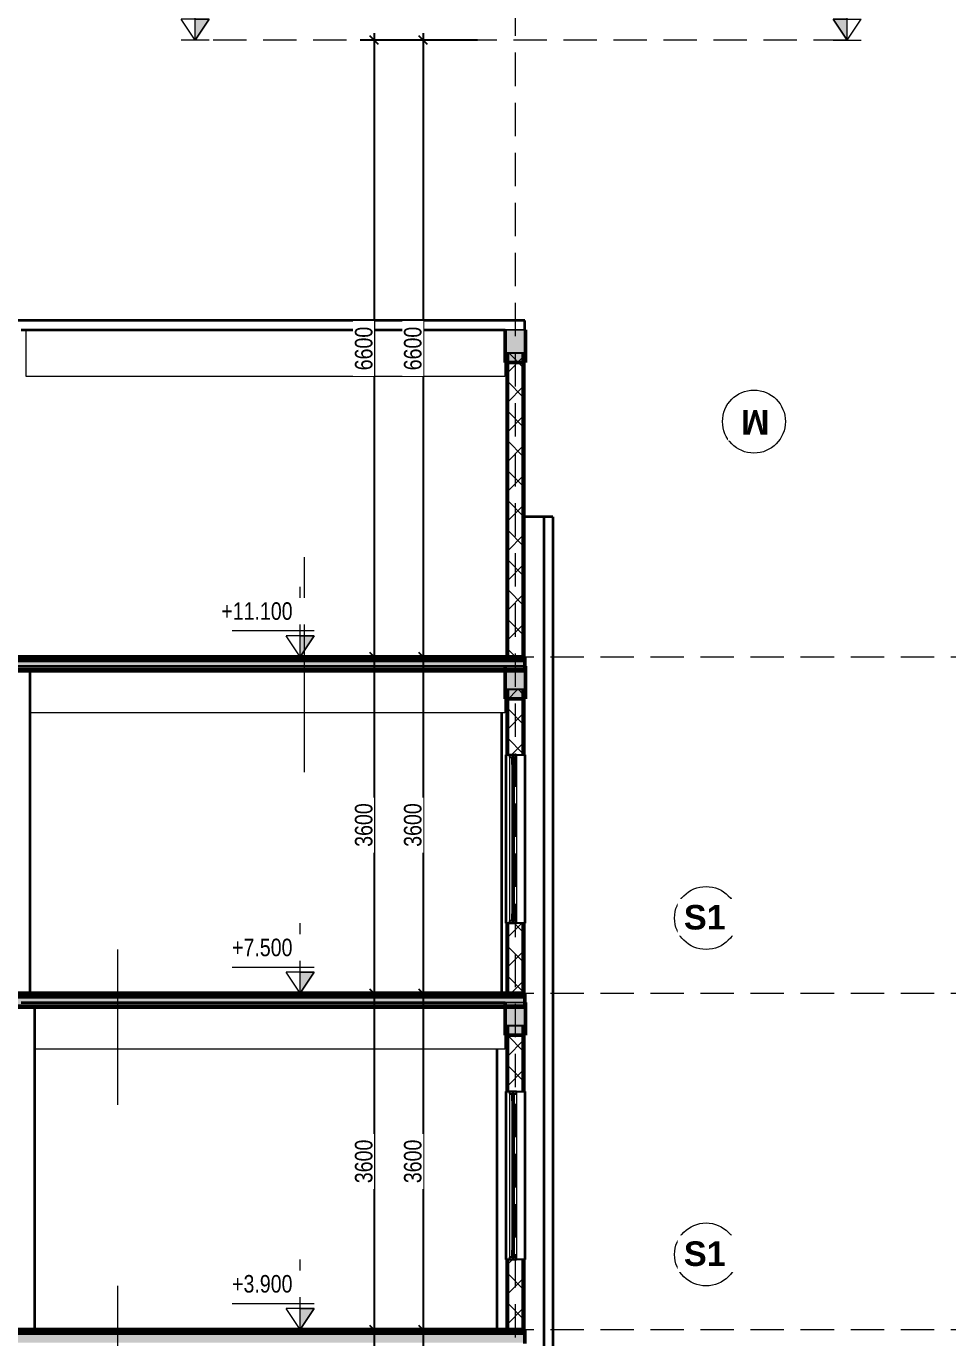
# Model space of a CAD drawing. Header units: millimetres. Extents: x -31177 to 43935, y -145912 to 20306.
# Drawn here: x -5237 to 4630, y -136188 to -122151 of the extents above; entities that cross this region are included whole.
import ezdxf

# ---------------------------------------------------------------- set-up
doc = ezdxf.new("R2010")
doc.units = ezdxf.units.MM
doc.linetypes.add('Hidden', pattern=[535.78125, 357.1875, -178.59375])
for name, color, linetype, lineweight in [('A-ANNO-DIMS', 1, 'Continuous', 9), ('A-ANNO-NOTE', 2, 'Continuous', 9), ('A-DETL', 8, 'Continuous', 18), ('A-FLOR', 7, 'Continuous', 18), ('A-FLOR-LEVL', 8, 'Continuous', 9), ('A-FLOR-MCUT', 7, 'Continuous', 50), ('A-FLOR-PATT', 8, 'Continuous', 50), ('A-GLAZ', 4, 'Continuous', 25), ('A-WALL', 7, 'Continuous', 35), ('A-WALL-PATT', 8, 'Continuous', 25), ('S-BEAM', 7, 'Continuous', 18), ('S-COLS', 7, 'Continuous', 35), ('S-FNDN', 7, 'Continuous', 18), ('S-GRID', 1, 'Continuous', 9)]:
    doc.layers.add(name, color=color, linetype=linetype, lineweight=lineweight)
doc.styles.add('Arial', font='arial.ttf', dxfattribs={"width": 0.8, "height": 187.5})
doc.styles.add('Arial_B', font='arialbd.ttf', dxfattribs={"height": 262.5})
doc.dimstyles.new('kt_nam', dxfattribs={"dimscale": 304.8, "dimtxt": 191.298637, "dimasz": 0.295276, "dimexe": 0.492126, "dimexo": 0.0625, "dimgap": 0.049213, "dimtad": 1, "dimdec": 0, "dimzin": 0, "dimdsep": 46, "dimtxsty": 'Arial', "dimblk1": 'OBLIQUE', "dimblk2": 'OBLIQUE', "dimsah": 1, "dimcen": 0.09, "dimdle": 0.246063, "dimazin": 0, "dimtfac": 1, "dimtdec": 4, "dimtix": 1, "dimtmove": 0, "dimatfit": 3, "dimfxl": 1.968504, "dimfxlon": 1, "dimtvp": 1, "dimtfill": 1, "dimtolj": 1, "dimtzin": 0, "dimarcsym": 2})
pattern_1 = [(0, (-7608.4, -134654.615), (304.8, 76.2), [25.146, -203.454, 25.146, -203.454, -1219.2]), (0, (-7608.4, -134654.615), (304.8, 76.2), [-457.2, 25.146, -432.054, 25.146, -203.454, -533.4]), (0, (-7608.4, -134654.615), (304.8, 76.2), [-1143, 25.146, -127.254, 25.146, -355.854]), (120, (-7494.1, -134616.515), (-218.39114, 225.86454), [25.146, -203.454, 25.146, -203.454, -1219.2]), (120, (-7494.1, -134616.515), (-218.39114, 225.86454), [-457.2, 25.146, -432.054, 25.146, -203.454, -533.4]), (120, (-7494.1, -134616.515), (-218.39114, 225.86454), [-1143, 25.146, -127.254, 25.146, -355.854]), (240, (-7456, -134464.115), (-86.40886, -302.06454), [25.146, -203.454, 25.146, -203.454, -1219.2]), (240, (-7456, -134464.115), (-86.40886, -302.06454), [-457.2, 25.146, -432.054, 25.146, -203.454, -533.4]), (240, (-7456, -134464.115), (-86.40886, -302.06454), [-1143, 25.146, -127.254, 25.146, -355.854])]
pattern_2 = [(45, (-7608.4, -134654.61), (-159.099, 159.099), []), (135, (-7608.4, -134654.61), (-159.099, -159.099), [])]
pattern_3 = [(50, (-7608.4, -134654.6), (546.553, -47.817), [57.15, -628.65]), (355, (-7608.4, -134654.6), (-105.728, 573.17), [45.72, -502.92]), (100.451, (-7562.86, -134658.6), (440.828, 525.35), [48.57, -534.27]), (46.184, (-7608.4, -134502.2), (813.237, -126.13), [85.725, -942.975]), (96.636, (-7540.6, -134512.7), (712.21, 742.28), [72.855, -801.405]), (351.184, (-7608.4, -134502.2), (712.215, 742.276), [68.58, -754.38]), (21, (-7532.2, -134540.3), (454.843, -306.796), [57.15, -628.65]), (326, (-7532.2, -134540.3), (185.406, 552.564), [45.72, -502.92]), (71.451, (-7494.3, -134565.9), (640.25, 245.764), [48.57, -534.27]), (37.5, (-7608.4, -134654.61), (9.2664, 253.665), [25.146, -471.678, 25.146, -485.394, -504.825]), (37.5, (-7608.4, -134654.61), (9.2664, 253.665), [-1007.364, 25.146, -479.679]), (7.5, (-7608.4, -134654.61), (200.4594, 300.541), [25.146, -265.938, 25.146, -460.248, -192.405]), (7.5, (-7608.4, -134654.61), (200.4594, 300.541), [-776.478, 25.146, -167.259]), (327.5, (-7778.33, -134654.61), (406.773, -17.1864), [25.146, -165.354, 25.146, -569.214, -788.67]), (327.5, (-7778.33, -134654.61), (406.773, -17.1864), [-784.86, 25.146, -763.524]), (317.5, (-7854.53, -134654.6), (444.388, 76.28), [25.146, -222.504, 25.146, -369.57, -560.07]), (317.5, (-7854.53, -134654.6), (444.388, 76.28), [-642.366, 25.146, -534.924])]
pattern_4 = [(0, (-7608.4, -134654.6), (476.25, 476.25), [476.25, -476.25]), (0, (-7608.4, -134476), (476.25, 476.25), [476.25, -476.25]), (0, (-7608.4, -134297.43), (476.25, 476.25), [476.25, -476.25]), (90, (-7548.87, -134237.9), (-476.25, 476.25), [476.25, -476.25]), (90, (-7370.3, -134237.9), (-476.25, 476.25), [476.25, -476.25]), (90, (-7191.7, -134237.9), (-476.25, 476.25), [476.25, -476.25])]

# ---------------------------------------------------------------- blocks, each defined once
blk = doc.blocks.new('CUA SO 2 CANH NHOM KINH O O THOANG - S1_1500x1800-V3-MẶT CẮT 5-5')
at = {"layer": 'A-GLAZ'}
for p, q in [((13, 6450), (-63, 6450)), ((-63, 6450), (-63, 6425)), ((-63, 6425), (13, 6425)), ((-12.5, 6425), (-37.5, 6425)), ((-37.5, 6425), (-37.5, 6349)), ((-37.5, 6349), (-12.5, 6349)), ((-22.5, 6349), (-27.5, 6349)), ((-27.5, 6349), (-27.5, 4751)), ((-22.5, 4751), (-22.5, 6349)), ((-12.5, 6349), (-12.5, 6425)), ((13, 6425), (13, 6450)), ((13, 4675), (-63, 4675)), ((-63, 4675), (-63, 4650)), ((-63, 4650), (13, 4650)), ((-12.5, 4751), (-37.5, 4751)), ((-37.5, 4751), (-37.5, 4675)), ((-37.5, 4675), (-12.5, 4675)), ((-27.5, 4751), (-22.5, 4751)), ((-12.5, 4675), (-12.5, 4751)), ((13, 4650), (13, 4675))]:
    blk.add_line(p, q, dxfattribs=at)
at = {"layer": 'A-GLAZ', "lineweight": 18}
for p, q in [((-63, 6425), (-63, 4675)), ((-37.5, 6349), (-37.5, 4751)), ((-12.5, 6349), (-12.5, 4751)), ((13, 6425), (13, 4675))]:
    blk.add_line(p, q, dxfattribs=at)
blk = doc.blocks.new('CUA SO 2 CANH NHOM KINH O O THOANG - S1_1500x1800-V5-MẶT CẮT 5-5')
at = {"layer": 'A-GLAZ'}
for p, q in [((13, 10050), (-63, 10050)), ((-63, 10050), (-63, 10025)), ((-63, 10025), (13, 10025)), ((-12.5, 10025), (-37.5, 10025)), ((-37.5, 10025), (-37.5, 9949)), ((-12.5, 9949), (-12.5, 10025)), ((13, 10025), (13, 10050)), ((-37.5, 9949), (-12.5, 9949)), ((-22.5, 9949), (-27.5, 9949)), ((-27.5, 9949), (-27.5, 8351)), ((-22.5, 8351), (-22.5, 9949)), ((-12.5, 8351), (-37.5, 8351)), ((-37.5, 8351), (-37.5, 8275)), ((-27.5, 8351), (-22.5, 8351)), ((-12.5, 8275), (-12.5, 8351)), ((13, 8275), (-63, 8275)), ((-63, 8275), (-63, 8250)), ((-63, 8250), (13, 8250)), ((-37.5, 8275), (-12.5, 8275)), ((13, 8250), (13, 8275))]:
    blk.add_line(p, q, dxfattribs=at)
at = {"layer": 'A-GLAZ', "lineweight": 18}
for p, q in [((-63, 10025), (-63, 8275)), ((13, 10025), (13, 8275)), ((-37.5, 9949), (-37.5, 8351)), ((-12.5, 9949), (-12.5, 8351))]:
    blk.add_line(p, q, dxfattribs=at)
blk = doc.blocks.new('M_Concrete-Rectangular-Column - COT220X300-2391836-MẶT CẮT 5-5')
at = {"layer": 'S-COLS'}
blk.add_line((-200, 6900), (-200, 3900), dxfattribs=at)
blk = doc.blocks.new('M_Concrete-Rectangular-Column - COT200X250-2391837-MẶT CẮT 5-5')
at = {"layer": 'S-COLS'}
blk.add_line((-150, 10500), (-150, 7500), dxfattribs=at)
blk = doc.blocks.new('M_Concrete-Rectangular-Column - COT250X350-V8-MẶT CẮT 5-5')
at = {"layer": 'S-COLS'}
blk.add_line((-5150, 7350), (-5150, 3900), dxfattribs=at)
blk = doc.blocks.new('M_Concrete-Rectangular-Column - COT220X300-V9-MẶT CẮT 5-5')
at = {"layer": 'S-COLS'}
blk.add_line((-5200, 10950), (-5200, 7500), dxfattribs=at)
blk = doc.blocks.new('Level - 000_-1742766-MẶT CẮT 5-5')
at = {"layer": 'A-FLOR-LEVL'}
blk.add_hatch(color=256, dxfattribs=at).paths.add_polyline_path([(-2303, 4125), (-2303, 3900), (-2153, 4125)])
for p, q in [((-2303, 3900), (-2303, 4650)), ((-2153, 4177), (-3032, 4177)), ((-2303, 3900), (-2453, 4125)), ((-2153, 4125), (-2453, 4125)), ((-2303, 3900), (-2153, 4125)), ((-2303, 4125), (-2153, 4125)), ((-2153, 4125), (-2303, 3900)), ((-2303, 3900), (-2303, 4125)), ((-2153, 3900), (-2453, 3900))]:
    blk.add_line(p, q, dxfattribs=at)
blk = doc.blocks.new('_Oblique')
at = {"color": 0, "linetype": 'ByBlock', "lineweight": -2}
blk.add_line((-0.5, -0.5), (0.5, 0.5), dxfattribs=at)
blk = doc.blocks.new('DIMBLOCK1-MẶT CẮT 5-5')
at = {"layer": 'A-ANNO-DIMS', "color": 0, "lineweight": -2, "transparency": 16777216}
for p, q in [((-987, -122225), (-987, -128975)), ((-406, -122300), (-1137, -122300)), ((-406, -128900), (-1137, -128900))]:
    blk.add_line(p, q, dxfattribs=at)
at = {"layer": 'Defpoints', "color": 0, "transparency": 16777216}
for p in [(-387, -122300), (-987, -128900), (-387, -128900)]:
    blk.add_point(p, dxfattribs=at)
at = {"layer": 'A-ANNO-DIMS', "color": 0, "lineweight": -2, "transparency": 16777216, "xscale": 90, "yscale": 90, "zscale": 90}
for p, rotation in [((-987, -122300), 90), ((-987, -128900), 270)]:
    blk.add_blockref('_Oblique', p, dxfattribs=dict(at, rotation=rotation))
at = {"layer": 'A-ANNO-DIMS', "color": 0, "transparency": 16777216, "insert": (-1098, -125600), "char_height": 187.5, "width": 550.94, "attachment_point": 5, "rotation": 90, "style": 'Arial', "bg_fill": 3, "box_fill_scale": 1.1, "bg_fill_color": 256, "bg_fill_true_color": 13158600, "bg_fill_transparency": 0}
blk.add_mtext('\\A1;6600', dxfattribs=at)
blk = doc.blocks.new('DIMBLOCK2-MẶT CẮT 5-5')
at = {"layer": 'A-ANNO-DIMS', "color": 0, "lineweight": -2, "transparency": 16777216}
for p, q in [((-987, -128825), (-987, -132575)), ((-406, -128900), (-1137, -128900)), ((-406, -132500), (-1137, -132500))]:
    blk.add_line(p, q, dxfattribs=at)
at = {"layer": 'Defpoints', "color": 0, "transparency": 16777216}
for p in [(-387, -128900), (-987, -132500), (-387, -132500)]:
    blk.add_point(p, dxfattribs=at)
at = {"layer": 'A-ANNO-DIMS', "color": 0, "lineweight": -2, "transparency": 16777216, "xscale": 90, "yscale": 90, "zscale": 90}
for p, rotation in [((-987, -128900), 90), ((-987, -132500), 270)]:
    blk.add_blockref('_Oblique', p, dxfattribs=dict(at, rotation=rotation))
at = {"layer": 'A-ANNO-DIMS', "color": 0, "transparency": 16777216, "insert": (-1098, -130700), "char_height": 187.5, "width": 550.94, "attachment_point": 5, "rotation": 90, "style": 'Arial', "bg_fill": 3, "box_fill_scale": 1.1, "bg_fill_color": 256, "bg_fill_true_color": 13158600, "bg_fill_transparency": 0}
blk.add_mtext('\\A1;3600', dxfattribs=at)
blk = doc.blocks.new('DIMBLOCK3-MẶT CẮT 5-5')
at = {"layer": 'A-ANNO-DIMS', "color": 0, "lineweight": -2, "transparency": 16777216}
for p, q in [((-406, -132500), (-1137, -132500)), ((-987, -132425), (-987, -136175)), ((-406, -136100), (-1137, -136100))]:
    blk.add_line(p, q, dxfattribs=at)
at = {"layer": 'Defpoints', "color": 0, "transparency": 16777216}
for p in [(-387, -132500), (-987, -136100), (-387, -136100)]:
    blk.add_point(p, dxfattribs=at)
at = {"layer": 'A-ANNO-DIMS', "color": 0, "lineweight": -2, "transparency": 16777216, "xscale": 90, "yscale": 90, "zscale": 90}
for p, rotation in [((-987, -132500), 90), ((-987, -136100), 270)]:
    blk.add_blockref('_Oblique', p, dxfattribs=dict(at, rotation=rotation))
at = {"layer": 'A-ANNO-DIMS', "color": 0, "transparency": 16777216, "insert": (-1098, -134300), "char_height": 187.5, "width": 550.94, "attachment_point": 5, "rotation": 90, "style": 'Arial', "bg_fill": 3, "box_fill_scale": 1.1, "bg_fill_color": 256, "bg_fill_true_color": 13158600, "bg_fill_transparency": 0}
blk.add_mtext('\\A1;3600', dxfattribs=at)
blk = doc.blocks.new('DIMBLOCK4-MẶT CẮT 5-5')
at = {"layer": 'A-ANNO-DIMS', "color": 0, "lineweight": -2, "transparency": 16777216}
for p, q in [((-406, -136100), (-1137, -136100)), ((-987, -136025), (-987, -140075)), ((-406, -140000), (-1137, -140000))]:
    blk.add_line(p, q, dxfattribs=at)
at = {"layer": 'Defpoints', "color": 0, "transparency": 16777216}
for p in [(-387, -136100), (-987, -140000), (-387, -140000)]:
    blk.add_point(p, dxfattribs=at)
at = {"layer": 'A-ANNO-DIMS', "color": 0, "lineweight": -2, "transparency": 16777216, "xscale": 90, "yscale": 90, "zscale": 90}
for p, rotation in [((-987, -136100), 90), ((-987, -140000), 270)]:
    blk.add_blockref('_Oblique', p, dxfattribs=dict(at, rotation=rotation))
at = {"layer": 'A-ANNO-DIMS', "color": 0, "transparency": 16777216, "insert": (-1098, -138050), "char_height": 187.5, "width": 550.94, "attachment_point": 5, "rotation": 90, "style": 'Arial', "bg_fill": 3, "box_fill_scale": 1.1, "bg_fill_color": 256, "bg_fill_true_color": 13158600, "bg_fill_transparency": 0}
blk.add_mtext('\\A1;3900', dxfattribs=at)
blk = doc.blocks.new('DIMBLOCK6-MẶT CẮT 5-5')
at = {"layer": 'A-ANNO-DIMS', "color": 0, "lineweight": -2, "transparency": 16777216}
for p, q in [((-1512, -122225), (-1512, -128975)), ((-931, -122300), (-1662, -122300)), ((-931, -128900), (-1662, -128900))]:
    blk.add_line(p, q, dxfattribs=at)
at = {"layer": 'Defpoints', "color": 0, "transparency": 16777216}
for p in [(-912, -122300), (-1512, -128900), (-912, -128900)]:
    blk.add_point(p, dxfattribs=at)
at = {"layer": 'A-ANNO-DIMS', "color": 0, "lineweight": -2, "transparency": 16777216, "xscale": 90, "yscale": 90, "zscale": 90}
for p, rotation in [((-1512, -122300), 90), ((-1512, -128900), 270)]:
    blk.add_blockref('_Oblique', p, dxfattribs=dict(at, rotation=rotation))
at = {"layer": 'A-ANNO-DIMS', "color": 0, "transparency": 16777216, "insert": (-1623, -125600), "char_height": 187.5, "width": 550.94, "attachment_point": 5, "rotation": 90, "style": 'Arial', "bg_fill": 3, "box_fill_scale": 1.1, "bg_fill_color": 256, "bg_fill_true_color": 13158600, "bg_fill_transparency": 0}
blk.add_mtext('\\A1;6600', dxfattribs=at)
blk = doc.blocks.new('DIMBLOCK7-MẶT CẮT 5-5')
at = {"layer": 'A-ANNO-DIMS', "color": 0, "lineweight": -2, "transparency": 16777216}
for p, q in [((-1512, -128825), (-1512, -132575)), ((-931, -128900), (-1662, -128900)), ((-931, -132500), (-1662, -132500))]:
    blk.add_line(p, q, dxfattribs=at)
at = {"layer": 'Defpoints', "color": 0, "transparency": 16777216}
for p in [(-912, -128900), (-1512, -132500), (-912, -132500)]:
    blk.add_point(p, dxfattribs=at)
at = {"layer": 'A-ANNO-DIMS', "color": 0, "lineweight": -2, "transparency": 16777216, "xscale": 90, "yscale": 90, "zscale": 90}
for p, rotation in [((-1512, -128900), 90), ((-1512, -132500), 270)]:
    blk.add_blockref('_Oblique', p, dxfattribs=dict(at, rotation=rotation))
at = {"layer": 'A-ANNO-DIMS', "color": 0, "transparency": 16777216, "insert": (-1623, -130700), "char_height": 187.5, "width": 550.94, "attachment_point": 5, "rotation": 90, "style": 'Arial', "bg_fill": 3, "box_fill_scale": 1.1, "bg_fill_color": 256, "bg_fill_true_color": 13158600, "bg_fill_transparency": 0}
blk.add_mtext('\\A1;3600', dxfattribs=at)
blk = doc.blocks.new('DIMBLOCK8-MẶT CẮT 5-5')
at = {"layer": 'A-ANNO-DIMS', "color": 0, "lineweight": -2, "transparency": 16777216}
for p, q in [((-931, -132500), (-1662, -132500)), ((-1512, -132425), (-1512, -136175)), ((-931, -136100), (-1662, -136100))]:
    blk.add_line(p, q, dxfattribs=at)
at = {"layer": 'Defpoints', "color": 0, "transparency": 16777216}
for p in [(-912, -132500), (-1512, -136100), (-912, -136100)]:
    blk.add_point(p, dxfattribs=at)
at = {"layer": 'A-ANNO-DIMS', "color": 0, "lineweight": -2, "transparency": 16777216, "xscale": 90, "yscale": 90, "zscale": 90}
for p, rotation in [((-1512, -132500), 90), ((-1512, -136100), 270)]:
    blk.add_blockref('_Oblique', p, dxfattribs=dict(at, rotation=rotation))
at = {"layer": 'A-ANNO-DIMS', "color": 0, "transparency": 16777216, "insert": (-1623, -134300), "char_height": 187.5, "width": 550.94, "attachment_point": 5, "rotation": 90, "style": 'Arial', "bg_fill": 3, "box_fill_scale": 1.1, "bg_fill_color": 256, "bg_fill_true_color": 13158600, "bg_fill_transparency": 0}
blk.add_mtext('\\A1;3600', dxfattribs=at)
blk = doc.blocks.new('DIMBLOCK9-MẶT CẮT 5-5')
at = {"layer": 'A-ANNO-DIMS', "color": 0, "lineweight": -2, "transparency": 16777216}
for p, q in [((-931, -136100), (-1662, -136100)), ((-1512, -136025), (-1512, -140075)), ((-931, -140000), (-1662, -140000))]:
    blk.add_line(p, q, dxfattribs=at)
at = {"layer": 'Defpoints', "color": 0, "transparency": 16777216}
for p in [(-912, -136100), (-1512, -140000), (-912, -140000)]:
    blk.add_point(p, dxfattribs=at)
at = {"layer": 'A-ANNO-DIMS', "color": 0, "lineweight": -2, "transparency": 16777216, "xscale": 90, "yscale": 90, "zscale": 90}
for p, rotation in [((-1512, -136100), 90), ((-1512, -140000), 270)]:
    blk.add_blockref('_Oblique', p, dxfattribs=dict(at, rotation=rotation))
at = {"layer": 'A-ANNO-DIMS', "color": 0, "transparency": 16777216, "insert": (-1623, -138050), "char_height": 187.5, "width": 550.94, "attachment_point": 5, "rotation": 90, "style": 'Arial', "bg_fill": 3, "box_fill_scale": 1.1, "bg_fill_color": 256, "bg_fill_true_color": 13158600, "bg_fill_transparency": 0}
blk.add_mtext('\\A1;3900', dxfattribs=at)
blk = doc.blocks.new('GHI CHU VL_FULL - M-1415100-MẶT CẮT 5-5')
at = {"layer": 'A-ANNO-NOTE'}
blk.add_circle((2555, 13618), 337, dxfattribs=at)
blk = doc.blocks.new('DIMBLOCK16-MẶT CẮT 5-5')
at = {"layer": 'A-ANNO-DIMS', "color": 0, "lineweight": -2, "transparency": 16777216}
for p, q in [((-5394, -128825), (-5394, -132575)), ((-4813, -128900), (-5544, -128900)), ((-4813, -132500), (-5544, -132500))]:
    blk.add_line(p, q, dxfattribs=at)
at = {"layer": 'Defpoints', "color": 0, "transparency": 16777216}
for p in [(-4794, -128900), (-5394, -132500), (-4794, -132500)]:
    blk.add_point(p, dxfattribs=at)
at = {"layer": 'A-ANNO-DIMS', "color": 0, "lineweight": -2, "transparency": 16777216, "xscale": 90, "yscale": 90, "zscale": 90}
for p, rotation in [((-5394, -128900), 90), ((-5394, -132500), 270)]:
    blk.add_blockref('_Oblique', p, dxfattribs=dict(at, rotation=rotation))
at = {"layer": 'A-ANNO-DIMS', "color": 0, "transparency": 16777216, "insert": (-5505, -130700), "char_height": 187.5, "width": 550.94, "attachment_point": 5, "rotation": 90, "style": 'Arial', "bg_fill": 3, "box_fill_scale": 1.1, "bg_fill_color": 256, "bg_fill_true_color": 13158600, "bg_fill_transparency": 0}
blk.add_mtext('\\A1;3600', dxfattribs=at)
blk = doc.blocks.new('DIMBLOCK17-MẶT CẮT 5-5')
at = {"layer": 'A-ANNO-DIMS', "color": 0, "lineweight": -2, "transparency": 16777216}
for p, q in [((-4813, -132500), (-5544, -132500)), ((-5394, -132425), (-5394, -136175)), ((-4813, -136100), (-5544, -136100))]:
    blk.add_line(p, q, dxfattribs=at)
at = {"layer": 'Defpoints', "color": 0, "transparency": 16777216}
for p in [(-4794, -132500), (-5394, -136100), (-4794, -136100)]:
    blk.add_point(p, dxfattribs=at)
at = {"layer": 'A-ANNO-DIMS', "color": 0, "lineweight": -2, "transparency": 16777216, "xscale": 90, "yscale": 90, "zscale": 90}
for p, rotation in [((-5394, -132500), 90), ((-5394, -136100), 270)]:
    blk.add_blockref('_Oblique', p, dxfattribs=dict(at, rotation=rotation))
at = {"layer": 'A-ANNO-DIMS', "color": 0, "transparency": 16777216, "insert": (-5505, -134300), "char_height": 187.5, "width": 550.94, "attachment_point": 5, "rotation": 90, "style": 'Arial', "bg_fill": 3, "box_fill_scale": 1.1, "bg_fill_color": 256, "bg_fill_true_color": 13158600, "bg_fill_transparency": 0}
blk.add_mtext('\\A1;3600', dxfattribs=at)

msp = doc.modelspace()

# ---------------------------------------------------------------- hatches: boundary and pattern name
at = {"layer": 'A-FLOR-PATT', "lineweight": 18}
h = msp.add_hatch(dxfattribs=at)
h.set_pattern_fill('FP_1', color=256, style=0, pattern_type=2)
h.set_pattern_definition(pattern_1)
h.paths.add_polyline_path([(-21.1, -128940), (99.7, -128940), (99.7, -128900), (-13301.4, -128900), (-13301.4, -128940), (-572.3, -128940)])
h = msp.add_hatch(dxfattribs=at)
h.set_pattern_fill('FP_4', color=256, style=0, pattern_type=2)
h.set_pattern_definition(pattern_3)
h.paths.add_polyline_path([(-13301.4, -129040), (99.7, -129040), (99.7, -128940), (-13301.4, -128940), (-13301.4, -129011.4)])
h = msp.add_hatch(dxfattribs=at)
h.set_pattern_fill('FP_3', color=256, style=0, pattern_type=2)
h.set_pattern_definition(pattern_4)
h.paths.add_polyline_path([(-21.1, -129050), (99.7, -129050), (99.7, -129040), (-13301.4, -129040), (-13301.4, -129050), (-572.3, -129050)])
h = msp.add_hatch(dxfattribs=at)
h.set_pattern_fill('FP_1', color=256, style=0, pattern_type=2)
h.set_pattern_definition(pattern_1)
h.paths.add_polyline_path([(-21.1, -132540), (99.7, -132540), (99.7, -132500), (-13301.4, -132500), (-13301.4, -132540), (-572.3, -132540)])
h = msp.add_hatch(dxfattribs=at)
h.set_pattern_fill('FP_4', color=256, style=0, pattern_type=2)
h.set_pattern_definition(pattern_3)
h.paths.add_polyline_path([(-13301.4, -132640), (99.7, -132640), (99.7, -132540), (-13301.4, -132540)])
h = msp.add_hatch(dxfattribs=at)
h.set_pattern_fill('FP_3', color=256, style=0, pattern_type=2)
h.set_pattern_definition(pattern_4)
h.paths.add_polyline_path([(-21.1, -132650), (99.7, -132650), (99.7, -132640), (-13301.4, -132640), (-13301.4, -132650), (-572.3, -132650)])
h = msp.add_hatch(dxfattribs=at)
h.set_pattern_fill('FP_1', color=256, style=0, pattern_type=2)
h.set_pattern_definition(pattern_1)
h.paths.add_polyline_path([(-21.1, -136140), (99.7, -136140), (99.7, -136100), (-13301.4, -136100), (-13301.4, -136140), (-158.9, -136140)])
h = msp.add_hatch(dxfattribs=at)
h.set_pattern_fill('FP_4', color=256, style=0, pattern_type=2)
h.set_pattern_definition(pattern_3)
h.paths.add_polyline_path([(-10354.5, -136240), (99.7, -136240), (99.7, -136140), (-13301.4, -136140), (-13301.4, -136240), (-10492.2, -136240)])
at = {"layer": 'A-WALL-PATT', "lineweight": 18}
h = msp.add_hatch(dxfattribs=at)
h.set_pattern_fill('FP_1', color=256, style=0, pattern_type=2)
h.set_pattern_definition(pattern_1)
h.paths.add_polyline_path([(-85, -128900), (-85, -125650), (-100, -125650), (-100, -128900)])
h = msp.add_hatch(dxfattribs=at)
h.set_pattern_fill('FP_2', color=256, style=0, pattern_type=2)
h.set_pattern_definition(pattern_2)
h.paths.add_polyline_path([(-21.1, -128900), (85, -128900), (85, -125650), (-85, -125650), (-85, -128900)])
h = msp.add_hatch(dxfattribs=at)
h.set_pattern_fill('FP_1', color=256, style=0, pattern_type=2)
h.set_pattern_definition(pattern_1)
h.paths.add_polyline_path([(100, -128900), (100, -125650), (85, -125650), (85, -128900)])
h = msp.add_hatch(dxfattribs=at)
h.set_pattern_fill('FP_1', color=256, style=0, pattern_type=2)
h.set_pattern_definition(pattern_1)
h.paths.add_polyline_path([(-85, -132500), (-85, -131750), (-100, -131750), (-100, -132500)])
h.paths.add_polyline_path([(-90, -129950), (-85, -129950), (-85, -129250), (-100, -129250), (-100, -129950)])
h = msp.add_hatch(dxfattribs=at)
h.set_pattern_fill('FP_2', color=256, style=0, pattern_type=2)
h.set_pattern_definition(pattern_2)
h.paths.add_polyline_path([(-21.1, -132500), (85, -132500), (85, -131750), (-85, -131750), (-85, -132500)])
h.paths.add_polyline_path([(-85, -129950), (85, -129950), (85, -129250), (-85, -129250), (-85, -129895.7)])
h = msp.add_hatch(dxfattribs=at)
h.set_pattern_fill('FP_1', color=256, style=0, pattern_type=2)
h.set_pattern_definition(pattern_1)
h.paths.add_polyline_path([(100, -132500), (100, -131750), (85, -131750), (85, -132500)])
h.paths.add_polyline_path([(100, -129950), (100, -129250), (85, -129250), (85, -129950)])
h = msp.add_hatch(dxfattribs=at)
h.set_pattern_fill('FP_1', color=256, style=0, pattern_type=2)
h.set_pattern_definition(pattern_1)
h.paths.add_polyline_path([(-85, -136100), (-85, -135350), (-100, -135350), (-100, -136100)])
h.paths.add_polyline_path([(-85, -133550), (-85, -132850), (-100, -132850), (-100, -133550), (-90, -133550)])
h = msp.add_hatch(dxfattribs=at)
h.set_pattern_fill('FP_2', color=256, style=0, pattern_type=2)
h.set_pattern_definition(pattern_2)
h.paths.add_polyline_path([(-21.1, -136100), (85, -136100), (85, -135350), (-85, -135350), (-85, -136100)])
h.paths.add_polyline_path([(85, -133550), (85, -132850), (-85, -132850), (-85, -133550), (47.7, -133550)])
h = msp.add_hatch(dxfattribs=at)
h.set_pattern_fill('FP_1', color=256, style=0, pattern_type=2)
h.set_pattern_definition(pattern_1)
h.paths.add_polyline_path([(100, -136100), (100, -135350), (85, -135350), (85, -136100)])
h.paths.add_polyline_path([(100, -133550), (100, -132850), (85, -132850), (85, -133550)])
at = {"layer": 'S-BEAM'}
for points in [[(110, -125750), (110, -125400), (-110, -125400), (-110, -125750), (100, -125750)], [(110, -129350), (110, -129000), (-110, -129000), (-110, -129350), (100, -129350)], [(-21.1, -132950), (110, -132950), (110, -132600), (-110, -132600), (-110, -132950)]]:
    msp.add_hatch(color=8, dxfattribs=at).paths.add_polyline_path(points)

# ---------------------------------------------------------------- linework, layer by layer
at = {"layer": 'A-DETL'}
for p, q in [((-2261.3, -127832.7), (-2261.3, -130132.7)), ((-4261.6, -132033), (-4261.6, -133693)), ((-4261.6, -135633), (-4261.6, -137293))]:
    msp.add_line(p, q, dxfattribs=at)
at = {"layer": 'A-FLOR', "lineweight": 50}
for p, q in [((99.7, -128900), (-13301.4, -128900)), ((99.7, -129050), (99.7, -128900)), ((-13301.4, -129050), (99.7, -129050)), ((99.7, -132500), (-13301.4, -132500)), ((99.7, -132650), (99.7, -132500)), ((-13301.4, -132650), (99.7, -132650)), ((99.7, -136100), (-13301.4, -136100)), ((99.7, -136250), (99.7, -136100))]:
    msp.add_line(p, q, dxfattribs=at)
at = {"layer": 'A-FLOR'}
msp.add_line((-5187.3, -129130), (-5200, -129130), dxfattribs=at)
at = {"layer": 'A-FLOR-LEVL', "linetype": 'Hidden'}
for p, q in [((3551.1, -122300), (-3429.9, -122300)), ((-2303, -128900), (14693.6, -128900)), ((-2303, -132500), (14693.6, -132500)), ((-2303, -136100), (14693.6, -136100))]:
    msp.add_line(p, q, dxfattribs=at)
at = {"layer": 'A-FLOR-MCUT'}
for p, q in [((99.7, -128940), (-13301.4, -128940)), ((99.7, -129040), (-13301.4, -129040)), ((99.7, -132540), (-13301.4, -132540)), ((99.7, -132640), (-13301.4, -132640)), ((99.7, -136140), (-13301.4, -136140))]:
    msp.add_line(p, q, dxfattribs=at)
at = {"layer": 'A-WALL', "lineweight": 25}
for p, q in [((100, -125650), (-100, -125650)), ((-100, -125650), (-100, -128900)), ((100, -128900), (100, -125650)), ((100, -129250), (-100, -129250)), ((-100, -129250), (-100, -129950)), ((100, -129950), (100, -129250)), ((-100, -129950), (100, -129950)), ((100, -131750), (-100, -131750)), ((-100, -131750), (-100, -132500)), ((100, -132500), (100, -131750)), ((100, -132850), (-100, -132850)), ((-100, -132850), (-100, -133550)), ((100, -133550), (100, -132850)), ((-100, -133550), (100, -133550)), ((100, -135350), (-100, -135350)), ((-100, -135350), (-100, -136100)), ((100, -136100), (100, -135350))]:
    msp.add_line(p, q, dxfattribs=at)
at = {"layer": 'A-WALL', "lineweight": 50}
for p, q in [((-85, -125650), (-85, -128900)), ((85, -125650), (85, -128900)), ((-85, -129250), (-85, -129950)), ((85, -129250), (85, -129950)), ((-85, -131750), (-85, -132500)), ((85, -131750), (85, -132500)), ((-85, -132850), (-85, -133550)), ((85, -132850), (85, -133550)), ((-85, -135350), (-85, -136100)), ((85, -135350), (85, -136100))]:
    msp.add_line(p, q, dxfattribs=at)
at = {"layer": 'A-WALL'}
for p, q in [((-100, -125800), (-112.7, -125800)), ((400, -127400), (100, -127400)), ((306, -127400), (306, -140000)), ((400, -127400), (400, -140000)), ((-5187.3, -129250), (-5200, -129250)), ((-5187.3, -129400), (-5200, -129400)), ((-100, -129400), (-112.7, -129400)), ((-100, -131750), (-100, -129950)), ((100, -129950), (100, -131750)), ((-5137.3, -132850), (-5150, -132850)), ((-5137.3, -133000), (-5150, -133000)), ((-100, -135350), (-100, -133550)), ((100, -133550), (100, -135350))]:
    msp.add_line(p, q, dxfattribs=at)
at = {"layer": 'S-BEAM'}
for p, q in [((-5237.3, -125900), (-5237.3, -125400)), ((-112.7, -125400), (-112.7, -125900)), ((100, -125400), (-110, -125400)), ((-112.7, -125900), (-5237.3, -125900)), ((-5187.3, -129500), (-5187.3, -129050)), ((-112.7, -129050), (-112.7, -129500)), ((100, -129000), (-110, -129000)), ((-112.7, -129500), (-5187.3, -129500)), ((100, -132600), (-110, -132600)), ((-5137.3, -133100), (-5137.3, -132650)), ((-112.7, -132650), (-112.7, -133100)), ((-112.7, -133100), (-5137.3, -133100))]:
    msp.add_line(p, q, dxfattribs=at)
at = {"layer": 'S-BEAM', "lineweight": 50}
for p, q in [((-110, -125400), (-110, -125750)), ((110, -125400), (100, -125400)), ((110, -125750), (110, -125400)), ((-110, -125750), (110, -125750)), ((-110, -129000), (-110, -129350)), ((110, -129000), (100, -129000)), ((110, -129350), (110, -129000)), ((-110, -129350), (110, -129350)), ((-110, -132600), (-110, -132950)), ((110, -132600), (100, -132600)), ((110, -132950), (110, -132600)), ((-110, -132950), (110, -132950))]:
    msp.add_line(p, q, dxfattribs=at)
at = {"layer": 'S-FNDN', "lineweight": 35}
for p, q in [((100, -125300), (-13300, -125300)), ((100, -125400), (100, -125300)), ((-5290, -125400), (-110, -125400)), ((100, -128900), (99.7, -128900)), ((100, -129000), (100, -128900)), ((-13301.4, -129000), (99.7, -129000)), ((100, -132500), (99.7, -132500)), ((100, -132600), (100, -132500)), ((-5290, -132600), (-110, -132600)), ((100, -136100), (99.7, -136100)), ((100, -136200), (100, -136100))]:
    msp.add_line(p, q, dxfattribs=at)
at = {"layer": 'S-FNDN'}
for p, q in [((-110, -125400), (100, -125400)), ((99.7, -129000), (100, -129000)), ((-110, -132600), (100, -132600))]:
    msp.add_line(p, q, dxfattribs=at)
at = {"layer": 'S-GRID', "linetype": 'Hidden'}
msp.add_line((0, -143150.1), (0, -118730.6), dxfattribs=at)

# ---------------------------------------------------------------- block references
at = {"layer": 'A-ANNO-NOTE'}
msp.add_blockref('GHI CHU VL_FULL - M-1415100-MẶT CẮT 5-5', (0, -140000), dxfattribs=at)
at = {"layer": 'A-ANNO-NOTE', "rotation": 180}
for p in [(4596.8, -118076.9), (4596.8, -121677.8)]:
    msp.add_blockref('GHI CHU VL_FULL - M-1415100-MẶT CẮT 5-5', p, dxfattribs=at)
at = {"layer": 'A-FLOR-LEVL'}
for p in [(-1126.9, -126200), (0, -132800), (0, -136400), (0, -140000)]:
    msp.add_blockref('Level - 000_-1742766-MẶT CẮT 5-5', p, dxfattribs=at)
at = {"layer": 'A-FLOR-LEVL', "extrusion": (0, 0, -1)}
msp.add_blockref('Level - 000_-1742766-MẶT CẮT 5-5', (-1248.1, -126200), dxfattribs=at)
at = {"layer": 'A-GLAZ', "lineweight": 18}
for name in ['CUA SO 2 CANH NHOM KINH O O THOANG - S1_1500x1800-V5-MẶT CẮT 5-5', 'CUA SO 2 CANH NHOM KINH O O THOANG - S1_1500x1800-V3-MẶT CẮT 5-5']:
    msp.add_blockref(name, (0, -140000), dxfattribs=at)
at = {"layer": 'S-COLS'}
for name in ['M_Concrete-Rectangular-Column - COT220X300-V9-MẶT CẮT 5-5', 'M_Concrete-Rectangular-Column - COT200X250-2391837-MẶT CẮT 5-5', 'M_Concrete-Rectangular-Column - COT250X350-V8-MẶT CẮT 5-5', 'M_Concrete-Rectangular-Column - COT220X300-2391836-MẶT CẮT 5-5']:
    msp.add_blockref(name, (0, -140000), dxfattribs=at)

# ---------------------------------------------------------------- next in the draw order: texts
at = {"layer": 'A-ANNO-NOTE', "insert": (2721, -126521.5), "char_height": 262.5, "width": 378.797, "attachment_point": 1, "rotation": 180, "style": 'Arial_B', "bg_fill": 3, "box_fill_scale": 1.25, "bg_fill_color": 256, "bg_fill_true_color": 13158600, "bg_fill_transparency": 0}
msp.add_mtext('\\fArial|b1|i0|c0|p34|;M', dxfattribs=at)
at = {"layer": 'A-ANNO-NOTE', "char_height": 262.5, "width": 553.164, "attachment_point": 1, "style": 'Arial_B', "bg_fill": 3, "box_fill_scale": 1.25, "bg_fill_color": 256, "bg_fill_true_color": 13158600, "bg_fill_transparency": 0}
for insert in [(1804.2, -131555.4), (1804.2, -135156.2)]:
    msp.add_mtext('S1', dxfattribs=dict(at, insert=insert))
at = {"layer": 'A-FLOR-LEVL', "char_height": 187.5, "attachment_point": 1, "style": 'Arial', "bg_fill": 3, "box_fill_scale": 1.25, "bg_fill_color": 256, "bg_fill_true_color": 13158600, "bg_fill_transparency": 0}
for s, insert, width in [('+11.100', (-3148.4, -128316), 918.734), ('+7.500', (-3033.2, -131916), 779.24), ('+3.900', (-3033.2, -135516), 779.24)]:
    msp.add_mtext(s, dxfattribs=dict(at, insert=insert, width=width))

# ---------------------------------------------------------------- next in the draw order: dimensions: what is measured, and where the dimension line sits
at = {"layer": 'A-ANNO-DIMS'}
for base, p1, p2, override, picture, middle in [((-987.1, -128900), (-387.1, -122300), (-387.1, -128900), {"dimpost": '<>', "dimfxl": 6600}, 'DIMBLOCK1-MẶT CẮT 5-5', (-1097.9, -125600)), ((-5394, -132500), (-4794, -128900), (-4794, -132500), {"dimpost": '<>', "dimfxl": 3600}, 'DIMBLOCK16-MẶT CẮT 5-5', (-5504.8, -130700))]:
    dim = msp.add_linear_dim(base=base, p1=p1, p2=p2, angle=90, dimstyle='kt_nam', override=override, dxfattribs=at)
    dim.commit()
    dim.dimension.update_dxf_attribs({"geometry": picture, "text_midpoint": middle})

# ---------------------------------------------------------------- next in the draw order: texts
at = {"layer": 'A-FLOR-LEVL', "char_height": 187.5, "attachment_point": 1, "style": 'Arial', "bg_fill": 3, "box_fill_scale": 1.25, "bg_fill_color": 256, "bg_fill_true_color": 13158600, "bg_fill_transparency": 0}
for s, insert, width in [('+11.100', (-3148.4, -128316), 918.734), ('+7.500', (-3033.2, -131916), 779.24), ('+3.900', (-3033.2, -135516), 779.24)]:
    msp.add_mtext(s, dxfattribs=dict(at, insert=insert, width=width))

# ---------------------------------------------------------------- next in the draw order: dimensions: what is measured, and where the dimension line sits
at = {"layer": 'A-ANNO-DIMS'}
for base, p1, p2, picture, middle in [((-987.1, -132500), (-387.1, -128900), (-387.1, -132500), 'DIMBLOCK2-MẶT CẮT 5-5', (-1097.9, -130700)), ((-5394, -136100), (-4794, -132500), (-4794, -136100), 'DIMBLOCK17-MẶT CẮT 5-5', (-5504.8, -134300))]:
    dim = msp.add_linear_dim(base=base, p1=p1, p2=p2, angle=90, dimstyle='kt_nam', override={"dimpost": '<>', "dimfxl": 3600}, dxfattribs=at)
    dim.commit()
    dim.dimension.update_dxf_attribs({"geometry": picture, "text_midpoint": middle})

# ---------------------------------------------------------------- next in the draw order: dimensions: what is measured, and where the dimension line sits
for base, p1, p2, override, picture, middle in [((-1512.1, -128900), (-912.1, -122300), (-912.1, -128900), {"dimpost": '<>', "dimfxl": 6600}, 'DIMBLOCK6-MẶT CẮT 5-5', (-1622.9, -125600)), ((-987.1, -136100), (-387.1, -132500), (-387.1, -136100), {"dimpost": '<>', "dimfxl": 3600}, 'DIMBLOCK3-MẶT CẮT 5-5', (-1097.9, -134300))]:
    dim = msp.add_linear_dim(base=base, p1=p1, p2=p2, angle=90, dimstyle='kt_nam', override=override, dxfattribs=at)
    dim.commit()
    dim.dimension.update_dxf_attribs({"geometry": picture, "text_midpoint": middle})

# ---------------------------------------------------------------- next in the draw order: dimensions: what is measured, and where the dimension line sits
for base, p1, p2, override, picture, middle in [((-1512.1, -132500), (-912.1, -128900), (-912.1, -132500), {"dimpost": '<>', "dimfxl": 3600}, 'DIMBLOCK7-MẶT CẮT 5-5', (-1622.9, -130700)), ((-987.1, -140000), (-387.1, -136100), (-387.1, -140000), {"dimpost": '<>', "dimfxl": 3900}, 'DIMBLOCK4-MẶT CẮT 5-5', (-1097.9, -138050))]:
    dim = msp.add_linear_dim(base=base, p1=p1, p2=p2, angle=90, dimstyle='kt_nam', override=override, dxfattribs=at)
    dim.commit()
    dim.dimension.update_dxf_attribs({"geometry": picture, "text_midpoint": middle})

# ---------------------------------------------------------------- next in the draw order: dimensions: what is measured, and where the dimension line sits
dim = msp.add_linear_dim(base=(-1512.1, -136100), p1=(-912.1, -132500), p2=(-912.1, -136100), angle=90, dimstyle='kt_nam', override={"dimpost": '<>', "dimfxl": 3600}, dxfattribs=at)
dim.commit()
dim.dimension.update_dxf_attribs({"geometry": 'DIMBLOCK8-MẶT CẮT 5-5', "text_midpoint": (-1622.9, -134300)})

# ---------------------------------------------------------------- next in the draw order: dimensions: what is measured, and where the dimension line sits
dim = msp.add_linear_dim(base=(-1512.1, -140000), p1=(-912.1, -136100), p2=(-912.1, -140000), angle=90, dimstyle='kt_nam', override={"dimpost": '<>', "dimfxl": 3900}, dxfattribs=at)
dim.commit()
dim.dimension.update_dxf_attribs({"geometry": 'DIMBLOCK9-MẶT CẮT 5-5', "text_midpoint": (-1622.9, -138050)})

doc.saveas('drawing.dxf')
